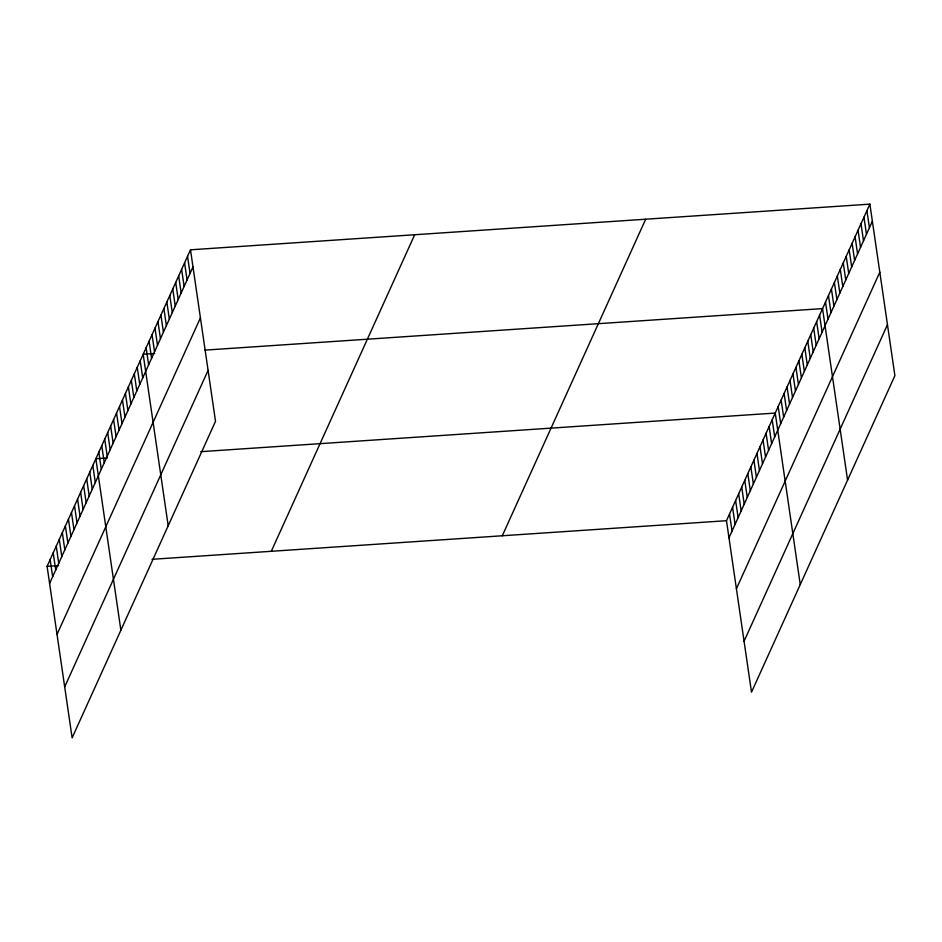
<?xml version="1.0" encoding="UTF-8"?>
<svg xmlns="http://www.w3.org/2000/svg" width="942" height="942" viewBox="0 0 942 942"><rect width="100%" height="100%" fill="white"/><g stroke="black" fill="none" stroke-linecap="round" stroke-linejoin="round"><path stroke-width="1.41" d="M190.496 249.807L215.518 421.298L72.122 737.857L47.1 566.354L190.496 249.807L869.878 204.143L894.9 375.646L751.504 692.193L726.482 520.702L869.878 204.143M49.596 583.451L192.992 266.892M57.026 634.402L200.422 317.854M64.68 686.906L208.088 370.347M271.296 551.294L414.692 234.735M502.286 535.763L645.682 219.215M728.978 537.8L872.374 221.24M736.409 588.75L879.804 272.191M744.062 641.243L887.47 324.684M154.676 353.497L143.172 354.263L168.194 525.766M204.979 350.118L822.554 308.611L847.576 480.102M107.353 457.953L95.86 458.73L120.87 630.222M200.764 451.677L775.242 413.067L800.253 584.57M47.1 566.354L58.592 565.589M152.015 559.312L726.482 520.702M866.923 210.678L869.419 227.764M863.967 217.202L866.463 234.299M861.012 223.737L863.508 240.822M858.056 230.26L860.541 247.357M855.089 236.783L857.585 253.881M852.133 243.319L854.629 260.416M849.178 249.842L851.674 266.939M846.222 256.377L848.718 273.474M843.267 262.9L845.751 279.998M840.299 269.436L842.796 286.533M837.344 275.959L839.84 293.056M834.388 282.494L836.885 299.591M831.433 289.017L833.929 306.115M828.477 295.553L830.974 312.65M825.522 302.076L828.006 319.173M819.599 315.134L822.095 332.232M816.643 321.669L819.14 338.755M813.688 328.193L816.184 345.29M810.732 334.728L813.217 351.813M807.777 341.251L810.261 358.349M804.809 347.786L807.306 364.872M801.854 354.31L804.35 371.407M798.898 360.845L801.395 377.93M795.943 367.368L798.439 384.466M792.987 373.892L795.472 390.989M790.02 380.427L792.516 397.524M787.065 386.95L789.561 404.047M784.109 393.485L786.605 410.582M781.154 400.009L783.65 417.106M778.198 406.544L780.694 423.641M772.193 419.802L774.689 436.888M769.143 426.526L771.639 443.623M766.093 433.249L768.59 450.347M763.044 439.973L765.54 457.07M760.006 446.708L762.49 463.805M756.956 453.432L759.452 470.529M753.906 460.155L756.402 477.253M750.856 466.891L753.353 483.976M747.807 473.614L750.303 490.711M744.769 480.338L747.253 497.435M741.719 487.061L744.215 504.158M738.669 493.796L741.166 510.882M735.62 500.52L738.116 517.617M732.57 507.243L735.066 524.341M729.532 513.967L732.028 531.064M187.54 256.33L190.037 273.427M184.585 262.865L187.081 279.951M181.629 269.388L184.126 286.486M178.674 275.924L181.158 293.009M175.707 282.447L178.203 299.544M172.751 288.97L175.247 306.068M169.795 295.505L172.292 312.603M166.84 302.029L169.336 319.126M163.884 308.564L166.381 325.661M160.929 315.087L163.413 332.185M157.962 321.622L160.458 338.72M155.006 328.146L157.502 345.243M152.051 334.681L154.547 351.778M149.095 341.204L151.591 358.301M146.14 347.739L148.624 364.837M140.217 360.798L142.713 377.895M137.261 367.321L139.757 384.418M134.306 373.856L136.802 390.942M131.35 380.38L133.846 397.477M128.395 386.915L130.879 404M125.427 393.438L127.924 410.535M122.472 399.973L124.968 417.059M119.516 406.497L122.013 423.594M116.561 413.032L119.057 430.117M113.605 419.555L116.101 436.652M110.65 426.078L113.134 443.176M107.682 432.613L110.179 449.711M104.727 439.137L107.223 456.234M101.771 445.672L104.268 462.769M98.816 452.195L101.312 469.293M92.811 465.454L95.307 482.551M89.761 472.178L92.257 489.275M86.711 478.913L89.207 496.01M83.661 485.636L86.158 502.734M80.623 492.36L83.108 509.457M77.574 499.095L80.07 516.181M74.524 505.819L77.02 522.916M71.474 512.542L73.971 529.639M68.436 519.266L70.921 536.363M65.387 526.001L67.883 543.087M62.337 532.725L64.833 549.822M59.287 539.448L61.783 556.545M56.237 546.172L58.734 563.269M53.199 552.907L55.684 570.004M50.15 559.63L52.646 576.728"/></g></svg>
